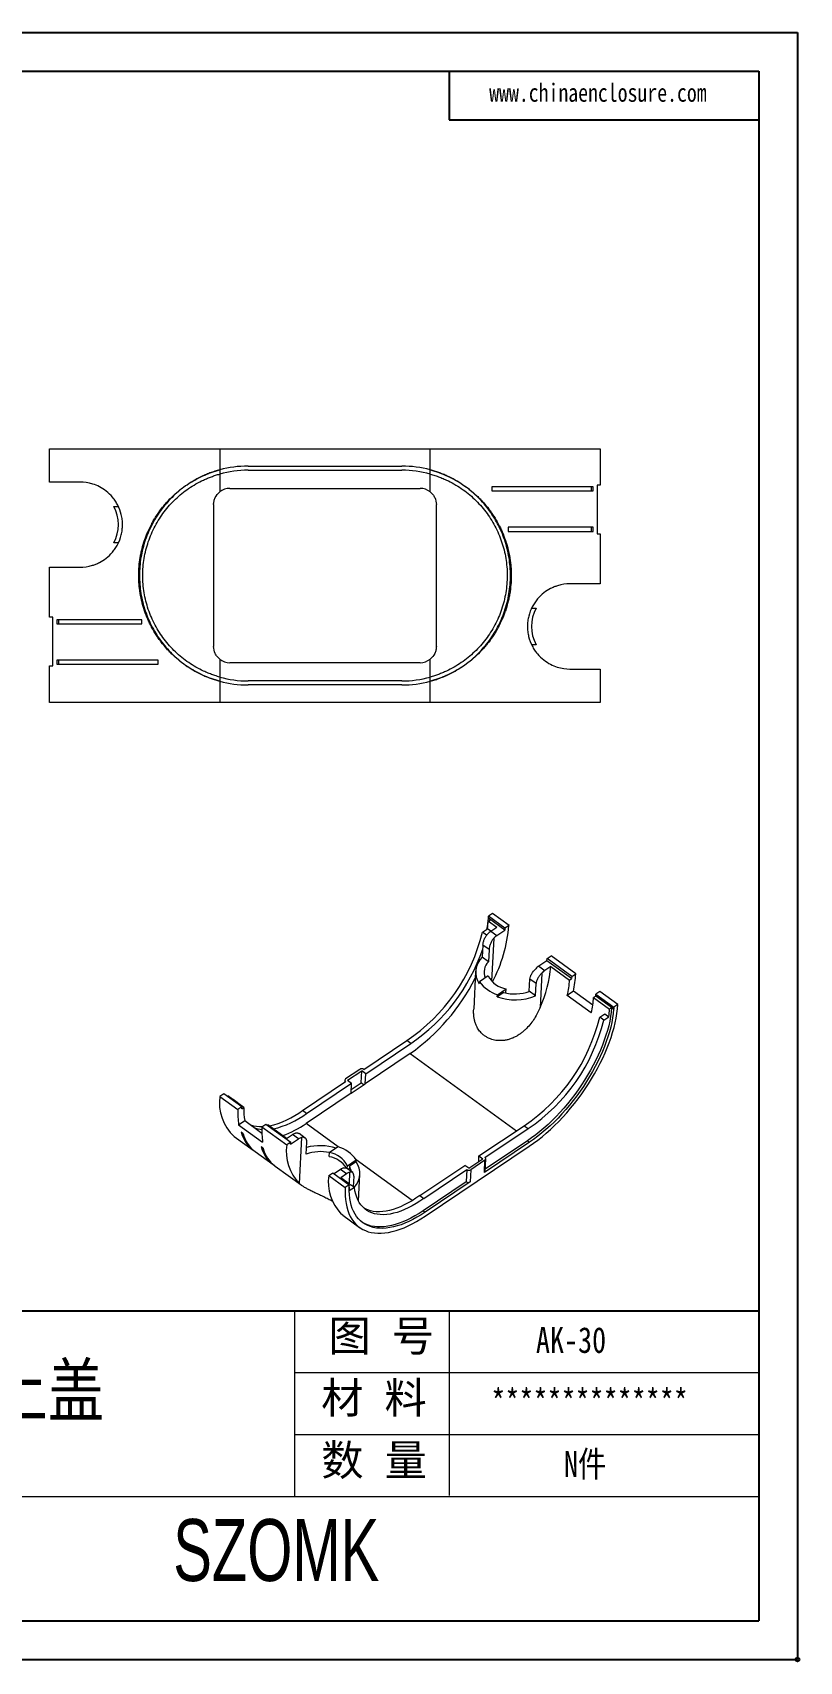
# Model space of a CAD drawing. Header units: inches. Extents: x 3064 to 3673, y 1126 to 1326.
# Drawn here: x 3578.3 to 3673, y 1125.5 to 1326.5 of the extents above; entities that cross this region are included whole.
import ezdxf

# ---------------------------------------------------------------- set-up
doc = ezdxf.new("R2010")
doc.units = ezdxf.units.IN
doc.header["$LTSCALE"] = 15
doc.layers.add('文字', color=81, linetype='Continuous')
doc.layers.add('粗实线', color=7, linetype='Continuous', lineweight=30)
doc.layers.add('细实线', color=3, linetype='Continuous', lineweight=9)
doc.styles.get("Standard").update_dxf_attribs({"font": 'txt', "bigfont": 'gbcbig.shx'})
doc.styles.add('宋体', font='', dxfattribs={"width": 0.8, "height": 3.5})
doc.styles.add('长仿宋', font='', dxfattribs={"width": 0.7, "height": 4})
doc.styles.get('宋体').set_extended_font_data('SimSun')
doc.styles.get('长仿宋').set_extended_font_data('SimSun')

msp = doc.modelspace()

# ---------------------------------------------------------------- linework, layer by layer
for p, q in [((3388.886, 1326.454), (3672.727, 1326.454)), ((3672.727, 1326.454), (3672.727, 1125.758)), ((3398.443, 1321.676), (3667.948, 1321.676)), ((3629.721, 1321.676), (3629.721, 1315.703)), ((3667.948, 1321.676), (3667.948, 1130.537)), ((3629.721, 1315.703), (3667.948, 1315.703)), ((3553.265, 1168.765), (3667.948, 1168.765)), ((3398.443, 1130.537), (3667.948, 1130.537)), ((3388.886, 1125.758), (3672.727, 1125.758))]:
    msp.add_line(p, q)
at = {"color": 7, "linetype": 'Continuous', "lineweight": 15}
for p, q in [((3580.369, 1271.006), (3580.369, 1275.126)), ((3580.369, 1275.126), (3601.369, 1275.126)), ((3601.369, 1275.126), (3627.369, 1275.126)), ((3601.369, 1275.126), (3601.369, 1272.515)), ((3627.369, 1272.515), (3627.369, 1275.126)), ((3627.369, 1275.126), (3648.369, 1275.126)), ((3648.369, 1275.126), (3648.369, 1270.626)), ((3601.369, 1272.515), (3601.369, 1271.996)), ((3601.369, 1271.996), (3601.369, 1269.787)), ((3604.869, 1272.976), (3623.869, 1272.976)), ((3604.869, 1272.476), (3623.869, 1272.476)), ((3627.369, 1271.996), (3627.369, 1272.515)), ((3627.369, 1269.787), (3627.369, 1271.996)), ((3584.119, 1271.006), (3580.369, 1271.006)), ((3602.619, 1270.226), (3626.119, 1270.226)), ((3647.485, 1270.426), (3634.985, 1270.426)), ((3634.985, 1270.426), (3634.985, 1269.926)), ((3634.985, 1269.926), (3647.485, 1269.926)), ((3647.293, 1269.926), (3647.293, 1270.426)), ((3647.485, 1269.926), (3647.485, 1270.426)), ((3648.369, 1270.626), (3647.985, 1270.626)), ((3647.985, 1270.626), (3647.985, 1264.626)), ((3588.302, 1268.006), (3588.863, 1268.006)), ((3600.619, 1268.226), (3600.619, 1250.726)), ((3628.119, 1250.726), (3628.119, 1268.226)), ((3647.485, 1265.426), (3636.985, 1265.426)), ((3636.985, 1265.426), (3636.985, 1264.926)), ((3636.985, 1264.926), (3647.485, 1264.926)), ((3647.293, 1264.926), (3647.293, 1265.426)), ((3647.485, 1264.926), (3647.485, 1265.426)), ((3647.985, 1264.626), (3648.369, 1264.626)), ((3648.369, 1264.626), (3648.369, 1258.447)), ((3588.863, 1263.506), (3588.302, 1263.506)), ((3580.369, 1254.326), (3580.369, 1260.506)), ((3580.369, 1260.506), (3584.119, 1260.506)), ((3648.369, 1258.447), (3644.619, 1258.447)), ((3580.754, 1254.326), (3580.369, 1254.326)), ((3580.754, 1248.326), (3580.754, 1254.326)), ((3591.754, 1254.026), (3581.254, 1254.026)), ((3581.254, 1254.026), (3581.254, 1253.526)), ((3581.445, 1254.026), (3581.445, 1253.526)), ((3591.754, 1253.526), (3591.754, 1254.026)), ((3639.876, 1255.447), (3640.436, 1255.447)), ((3581.254, 1253.526), (3591.754, 1253.526)), ((3640.436, 1250.947), (3639.876, 1250.947)), ((3580.369, 1243.826), (3580.369, 1248.326)), ((3580.369, 1248.326), (3580.754, 1248.326)), ((3593.754, 1249.026), (3581.254, 1249.026)), ((3581.254, 1249.026), (3581.254, 1248.526)), ((3581.254, 1248.526), (3593.754, 1248.526)), ((3581.445, 1249.026), (3581.445, 1248.526)), ((3593.754, 1248.526), (3593.754, 1249.026)), ((3601.369, 1249.165), (3601.369, 1246.956)), ((3626.119, 1248.726), (3602.619, 1248.726)), ((3627.369, 1246.956), (3627.369, 1249.165)), ((3644.619, 1247.947), (3648.369, 1247.947)), ((3648.369, 1247.947), (3648.369, 1243.826)), ((3601.369, 1246.956), (3601.369, 1246.438)), ((3601.369, 1246.438), (3601.369, 1243.826)), ((3623.869, 1246.476), (3604.869, 1246.476)), ((3623.869, 1245.976), (3604.869, 1245.976)), ((3627.369, 1246.438), (3627.369, 1246.956)), ((3627.369, 1243.826), (3627.369, 1246.438)), ((3601.369, 1243.826), (3580.369, 1243.826)), ((3627.369, 1243.826), (3601.369, 1243.826)), ((3648.369, 1243.826), (3627.369, 1243.826)), ((3635.055, 1217.791), (3634.56, 1217.459)), ((3637.092, 1216.313), (3635.055, 1217.791)), ((3633.807, 1215.485), (3634.431, 1215.903)), ((3634.847, 1215.601), (3634.431, 1215.903)), ((3634.547, 1217.208), (3634.544, 1217.206)), ((3634.544, 1217.206), (3634.791, 1217.027)), ((3634.544, 1216.861), (3634.791, 1217.027)), ((3634.544, 1216.861), (3635.592, 1216.101)), ((3634.547, 1217.208), (3634.56, 1217.459)), ((3636.584, 1215.731), (3634.547, 1217.208)), ((3636.597, 1215.982), (3634.56, 1217.459)), ((3634.852, 1215.605), (3635.592, 1216.101)), ((3634.852, 1215.605), (3635.594, 1215.067)), ((3635.594, 1215.067), (3636.584, 1215.731)), ((3636.597, 1215.982), (3636.584, 1215.731)), ((3637.092, 1216.313), (3636.597, 1215.982)), ((3633.869, 1213.897), (3633.791, 1212.393)), ((3634.301, 1215.127), (3633.807, 1215.485)), ((3634.627, 1213.347), (3633.869, 1213.897)), ((3634.301, 1215.127), (3634.282, 1215.031)), ((3634.301, 1215.127), (3634.406, 1215.196)), ((3634.549, 1211.843), (3633.791, 1212.393)), ((3634.627, 1213.347), (3634.549, 1211.843)), ((3641.774, 1211.967), (3640.784, 1211.303)), ((3641.774, 1211.967), (3641.787, 1212.217)), ((3644.829, 1209.751), (3641.774, 1211.967)), ((3641.787, 1212.217), (3642.282, 1212.549)), ((3644.842, 1210.002), (3641.787, 1212.217)), ((3645.337, 1210.334), (3642.282, 1212.549)), ((3632.97, 1210.673), (3632.729, 1205.991)), ((3634.519, 1210.098), (3633.439, 1209.375)), ((3639.59, 1208.187), (3639.668, 1209.691)), ((3640.426, 1209.141), (3639.668, 1209.691)), ((3640.784, 1211.303), (3641.526, 1210.765)), ((3641.151, 1210.443), (3640.932, 1206.208)), ((3642.265, 1211.261), (3641.526, 1210.765)), ((3642.265, 1211.261), (3644.578, 1209.583)), ((3644.578, 1209.583), (3644.829, 1209.751)), ((3644.842, 1210.002), (3644.829, 1209.751)), ((3644.842, 1210.002), (3645.337, 1210.334)), ((3633.427, 1209.124), (3633.439, 1209.375)), ((3636.453, 1208.049), (3635.651, 1207.511)), ((3635.651, 1207.511), (3635.664, 1207.761)), ((3635.664, 1207.761), (3636.743, 1208.485)), ((3636.717, 1207.984), (3636.743, 1208.485)), ((3636.717, 1207.984), (3636.717, 1207.984)), ((3640.349, 1207.637), (3639.59, 1208.187)), ((3640.349, 1207.637), (3640.426, 1209.141)), ((3645.043, 1208.201), (3644.286, 1207.693)), ((3647.251, 1205.542), (3644.286, 1207.693)), ((3647.43, 1206.469), (3645.043, 1208.201)), ((3647.795, 1207.6), (3647.544, 1207.432)), ((3647.795, 1207.6), (3647.807, 1207.851)), ((3650.019, 1205.987), (3647.795, 1207.6)), ((3648.302, 1208.183), (3647.807, 1207.851)), ((3647.807, 1207.851), (3650.032, 1206.237)), ((3650.527, 1206.569), (3648.302, 1208.183)), ((3647.544, 1207.432), (3649.521, 1205.998)), ((3649.769, 1206.164), (3649.521, 1205.998)), ((3650.016, 1205.985), (3649.769, 1206.164)), ((3650.016, 1205.985), (3650.019, 1205.987)), ((3650.032, 1206.237), (3650.019, 1205.987)), ((3650.527, 1206.569), (3650.032, 1206.237)), ((3648.29, 1204.981), (3648.914, 1205.399)), ((3648.785, 1204.622), (3648.29, 1204.981)), ((3648.785, 1204.622), (3649.409, 1205.041)), ((3648.914, 1205.399), (3649.409, 1205.041)), ((3619.148, 1198.552), (3624.469, 1202.119)), ((3619.395, 1198.027), (3624.963, 1201.761)), ((3624.963, 1201.761), (3624.469, 1202.119)), ((3624.899, 1200.508), (3619.33, 1196.774)), ((3618.653, 1198.565), (3616.921, 1197.403)), ((3617.168, 1197.224), (3618.9, 1198.386)), ((3618.823, 1196.882), (3618.9, 1198.386)), ((3619.395, 1198.027), (3618.9, 1198.386)), ((3619.33, 1196.774), (3619.395, 1198.027)), ((3601.892, 1195.555), (3601.397, 1195.223)), ((3604.117, 1193.942), (3601.892, 1195.555)), ((3611.6, 1193.491), (3616.921, 1197.058)), ((3617.598, 1195.612), (3612.029, 1191.879)), ((3612.094, 1193.132), (3617.662, 1196.866)), ((3616.819, 1197.242), (3616.805, 1196.981)), ((3617.168, 1197.224), (3617.662, 1196.866)), ((3617.598, 1195.612), (3617.662, 1196.866)), ((3617.598, 1195.612), (3619.33, 1196.774)), ((3617.622, 1196.076), (3618.823, 1196.882)), ((3619.144, 1196.649), (3618.823, 1196.882)), ((3601.397, 1195.223), (3603.622, 1193.61)), ((3602.313, 1195.25), (3602.377, 1195.293)), ((3604.354, 1193.859), (3602.377, 1195.293)), ((3603.019, 1194.842), (3603.009, 1194.835)), ((3603.514, 1194.483), (3603.019, 1194.842)), ((3603.514, 1194.483), (3603.503, 1194.476)), ((3603.516, 1194.467), (3603.514, 1194.483)), ((3604.117, 1193.942), (3603.622, 1193.61)), ((3604.104, 1193.691), (3604.117, 1193.942)), ((3604.104, 1193.691), (3604.354, 1193.859)), ((3603.709, 1191.732), (3604.466, 1192.24)), ((3603.709, 1191.732), (3606.674, 1189.581)), ((3604.466, 1192.24), (3606.576, 1190.71)), ((3606.587, 1191.459), (3607.082, 1191.791)), ((3607.082, 1191.791), (3610.137, 1189.575)), ((3607.32, 1191.708), (3607.256, 1191.665)), ((3609.633, 1190.03), (3607.32, 1191.708)), ((3612.094, 1193.132), (3611.6, 1193.491)), ((3633.384, 1187.882), (3638.952, 1191.615)), ((3638.952, 1191.615), (3639.446, 1191.257)), ((3603.161, 1190.293), (3605.484, 1188.608)), ((3604.25, 1190.629), (3604.003, 1190.808)), ((3606.587, 1191.459), (3609.642, 1189.243)), ((3609.633, 1190.03), (3610.373, 1190.526)), ((3610.137, 1189.575), (3609.642, 1189.243)), ((3610.124, 1189.324), (3611.114, 1189.988)), ((3610.124, 1189.324), (3610.137, 1189.575)), ((3611.114, 1189.988), (3610.373, 1190.526)), ((3611.918, 1190.094), (3611.169, 1190.637)), ((3611.482, 1190.164), (3611.189, 1184.484)), ((3612.05, 1188.091), (3612.127, 1189.595)), ((3639.616, 1189.573), (3634.048, 1185.84)), ((3634.125, 1187.689), (3639.446, 1191.257)), ((3639.369, 1189.753), (3634.164, 1186.262)), ((3639.369, 1189.753), (3639.616, 1189.573)), ((3605.731, 1188.428), (3607.956, 1186.815)), ((3606.721, 1188.837), (3606.474, 1189.016)), ((3614.897, 1187.793), (3614.923, 1188.294)), ((3616.002, 1189.018), (3614.923, 1188.294)), ((3626.721, 1180.443), (3639.59, 1189.072)), ((3632.146, 1186.361), (3633.878, 1187.523)), ((3633.347, 1187.167), (3633.384, 1187.882)), ((3633.384, 1187.882), (3633.878, 1187.523)), ((3634.15, 1186.001), (3634.228, 1187.505)), ((3608.203, 1186.636), (3611.417, 1184.305)), ((3614.832, 1185.479), (3615.327, 1185.811)), ((3614.832, 1185.479), (3616.869, 1184.002)), ((3615.327, 1185.811), (3617.364, 1184.334)), ((3616.304, 1186.224), (3615.501, 1185.685)), ((3617.046, 1185.686), (3616.304, 1186.224)), ((3617.046, 1185.686), (3616.307, 1185.19)), ((3617.79, 1185.836), (3617.041, 1186.379)), ((3617.128, 1186.316), (3617.147, 1186.681)), ((3617.147, 1186.681), (3618.226, 1187.404)), ((3617.223, 1186.247), (3617.398, 1186.365)), ((3617.411, 1186.616), (3617.398, 1186.365)), ((3618.213, 1187.154), (3617.411, 1186.616)), ((3618.213, 1187.154), (3618.226, 1187.404)), ((3618.501, 1182.329), (3618.67, 1185.605)), ((3626.083, 1182.986), (3631.651, 1186.72)), ((3626.577, 1182.628), (3631.898, 1186.195)), ((3632.146, 1186.361), (3631.651, 1186.72)), ((3631.898, 1186.195), (3631.821, 1184.692)), ((3632.393, 1186.182), (3632.315, 1184.678)), ((3634.125, 1187.344), (3632.393, 1186.182)), ((3634.048, 1185.84), (3634.125, 1187.344)), ((3617.355, 1184.43), (3616.307, 1185.19)), ((3617.364, 1184.334), (3616.869, 1184.002)), ((3617.355, 1184.43), (3617.29, 1184.387)), ((3617.351, 1184.083), (3617.364, 1184.334)), ((3617.351, 1184.087), (3617.354, 1184.085)), ((3617.351, 1184.083), (3617.354, 1184.085)), ((3617.353, 1184.342), (3617.355, 1184.43)), ((3617.503, 1184.337), (3617.359, 1184.241)), ((3617.997, 1183.979), (3617.373, 1183.561)), ((3617.997, 1183.979), (3617.503, 1184.337)), ((3617.926, 1185.389), (3617.859, 1184.079)), ((3631.821, 1184.692), (3626.5, 1181.124)), ((3632.315, 1184.678), (3626.747, 1180.945)), ((3626.083, 1182.986), (3626.577, 1182.628)), ((3616.582, 1180.568), (3616.379, 1180.719)), ((3616.578, 1180.562), (3618.633, 1179.071)), ((3626.5, 1181.124), (3626.747, 1180.945))]:
    msp.add_line(p, q, dxfattribs=at)
at = {"color": 8, "linetype": 'Continuous', "lineweight": 15}
for p, q in [((3635.219, 1214.745), (3634.946, 1209.457)), ((3624.899, 1200.508), (3638.021, 1190.991)), ((3615.988, 1189.008), (3612.029, 1191.879)), ((3617.413, 1185.862), (3617.34, 1184.441)), ((3625.141, 1182.369), (3618.225, 1187.385))]:
    msp.add_line(p, q, dxfattribs=at)
at = {"color": 7, "linetype": 'Continuous', "lineweight": 15, "flags": 128}
for points in [[(3649.769, 1206.164), (3649.716, 1205.631), (3649.638, 1205.082), (3649.533, 1204.519), (3649.403, 1203.944), (3649.248, 1203.357), (3649.068, 1202.761), (3648.863, 1202.157), (3648.635, 1201.547), (3648.383, 1200.932), (3648.109, 1200.314), (3647.813, 1199.695), (3647.496, 1199.075), (3647.159, 1198.458), (3646.802, 1197.844), (3646.427, 1197.236), (3646.035, 1196.634), (3645.627, 1196.04), (3645.203, 1195.457), (3644.765, 1194.884), (3644.314, 1194.325), (3643.851, 1193.781), (3643.378, 1193.252), (3642.896, 1192.74), (3642.405, 1192.248), (3641.908, 1191.775), (3641.406, 1191.323), (3640.899, 1190.894), (3640.39, 1190.489), (3639.879, 1190.108), (3639.369, 1189.753)], [(3639.59, 1189.072), (3640.117, 1189.439), (3640.645, 1189.831), (3641.17, 1190.249), (3641.694, 1190.691), (3642.213, 1191.155), (3642.727, 1191.641), (3643.234, 1192.148), (3643.733, 1192.674), (3644.223, 1193.217), (3644.703, 1193.777), (3645.171, 1194.352), (3645.625, 1194.94), (3646.066, 1195.541), (3646.492, 1196.152), (3646.901, 1196.771), (3647.293, 1197.398), (3647.666, 1198.03), (3648.02, 1198.667), (3648.354, 1199.306), (3648.667, 1199.946), (3648.958, 1200.584), (3649.226, 1201.221), (3649.471, 1201.853), (3649.691, 1202.479), (3649.888, 1203.098), (3650.059, 1203.708), (3650.205, 1204.307), (3650.325, 1204.895), (3650.419, 1205.469), (3650.486, 1206.027), (3650.527, 1206.569)], [(3650.016, 1205.985), (3649.963, 1205.451), (3649.885, 1204.903), (3649.78, 1204.34), (3649.65, 1203.764), (3649.495, 1203.178), (3649.315, 1202.582), (3649.11, 1201.978), (3648.882, 1201.368), (3648.63, 1200.753), (3648.356, 1200.135), (3648.06, 1199.515), (3647.743, 1198.896), (3647.406, 1198.279), (3647.049, 1197.665), (3646.675, 1197.056), (3646.282, 1196.455), (3645.874, 1195.861), (3645.45, 1195.277), (3645.012, 1194.705), (3644.561, 1194.146), (3644.099, 1193.601), (3643.625, 1193.072), (3643.143, 1192.561), (3642.652, 1192.068), (3642.155, 1191.596), (3641.653, 1191.144), (3641.146, 1190.715), (3640.637, 1190.309), (3640.127, 1189.929), (3639.616, 1189.573)], [(3616.869, 1184.002), (3616.855, 1183.477), (3616.868, 1182.972), (3616.907, 1182.488), (3616.973, 1182.025), (3617.065, 1181.585), (3617.183, 1181.17), (3617.328, 1180.779), (3617.498, 1180.415), (3617.693, 1180.078), (3617.912, 1179.768), (3618.156, 1179.488), (3618.422, 1179.237), (3618.712, 1179.016), (3619.023, 1178.825), (3619.356, 1178.666), (3619.709, 1178.539), (3620.081, 1178.443), (3620.472, 1178.38), (3620.88, 1178.349), (3621.305, 1178.35), (3621.745, 1178.384), (3622.199, 1178.45), (3622.666, 1178.548), (3623.145, 1178.678), (3623.634, 1178.84), (3624.133, 1179.032), (3624.64, 1179.256), (3625.153, 1179.509), (3625.672, 1179.792), (3626.195, 1180.104), (3626.721, 1180.443)], [(3626.747, 1180.945), (3626.238, 1180.616), (3625.731, 1180.315), (3625.229, 1180.042), (3624.732, 1179.798), (3624.242, 1179.584), (3623.759, 1179.4), (3623.287, 1179.247), (3622.824, 1179.125), (3622.374, 1179.035), (3621.936, 1178.976), (3621.512, 1178.949), (3621.104, 1178.953), (3620.712, 1178.99), (3620.338, 1179.059), (3619.982, 1179.159), (3619.645, 1179.29), (3619.329, 1179.453), (3619.033, 1179.646), (3618.759, 1179.869), (3618.508, 1180.122), (3618.281, 1180.403), (3618.077, 1180.713), (3617.897, 1181.049), (3617.742, 1181.412), (3617.613, 1181.801), (3617.509, 1182.213), (3617.431, 1182.649), (3617.379, 1183.107), (3617.354, 1183.586), (3617.354, 1184.085)], [(3626.577, 1182.628), (3626.093, 1182.298), (3625.61, 1181.996), (3625.131, 1181.722), (3624.656, 1181.477), (3624.188, 1181.262), (3623.727, 1181.078), (3623.276, 1180.925), (3622.835, 1180.804), (3622.406, 1180.715), (3621.99, 1180.658), (3621.588, 1180.633), (3621.202, 1180.641), (3620.833, 1180.681), (3620.482, 1180.754), (3620.15, 1180.859), (3619.838, 1180.996), (3619.547, 1181.165), (3619.278, 1181.364), (3619.032, 1181.594), (3618.809, 1181.853), (3618.61, 1182.141), (3618.436, 1182.457), (3618.287, 1182.799), (3618.164, 1183.168), (3618.067, 1183.562), (3617.997, 1183.979)], [(3626.083, 1182.986), (3625.598, 1182.657), (3625.116, 1182.354), (3624.636, 1182.08), (3624.162, 1181.836), (3623.694, 1181.621), (3623.233, 1181.437), (3622.782, 1181.284), (3622.341, 1181.162), (3621.912, 1181.073), (3621.496, 1181.016), (3621.094, 1180.992), (3620.708, 1180.999), (3620.339, 1181.04), (3619.988, 1181.113), (3619.656, 1181.218), (3619.344, 1181.355), (3619.195, 1181.435)], [(3626.5, 1181.124), (3625.991, 1180.795), (3625.484, 1180.494), (3624.982, 1180.221), (3624.485, 1179.978), (3623.995, 1179.764), (3623.512, 1179.58), (3623.039, 1179.426), (3622.577, 1179.304), (3622.126, 1179.214), (3621.689, 1179.155), (3621.265, 1179.128), (3620.857, 1179.133), (3620.465, 1179.169), (3620.091, 1179.238), (3619.735, 1179.338), (3619.398, 1179.47), (3619.081, 1179.632), (3618.922, 1179.73)]]:
    msp.add_lwpolyline(points, dxfattribs=at)
msp.add_circle((3672.727, 1125.758), 0.23)
at = {"color": 7, "linetype": 'Continuous', "lineweight": 15}
for centre, radius, start, end in [((3604.869, 1259.476), 13.5, 90, 105.02611), ((3604.869, 1259.476), 13, 90, 105.6185), ((3623.869, 1259.476), 13.5, 74.97389, 90), ((3623.869, 1259.476), 13, 74.3815, 90), ((3602.619, 1268.226), 2, 90, 128.68219), ((3626.119, 1268.226), 2, 51.31781, 90), ((3584.119, 1265.756), 4.75, 331.72629, 28.27371), ((3644.619, 1253.197), 4.75, 151.72629, 208.27371), ((3602.619, 1250.726), 2, 231.31781, 270), ((3626.119, 1250.726), 2, 270, 308.68219), ((3604.869, 1259.476), 13, 254.3815, 270), ((3604.869, 1259.476), 13.5, 254.97389, 270), ((3623.869, 1259.476), 13, 270, 285.6185), ((3623.869, 1259.476), 13.5, 270, 285.02611), ((3621.816, 1218.196), 12.766, 349.45882, 355.55339), ((3622.625, 1217.777), 11.954, 350.98333, 355.60553), ((3636.117, 1213.753), 2.242, 124.33021, 136.98758), ((3618.509, 1217.937), 18.653, 332.55673, 355.00705), ((3611.986, 1220.786), 22.456, 303.77198, 346.34519), ((3636.858, 1213.216), 2.242, 124.33021, 136.98758), ((3612.046, 1220.828), 23.03, 304.11688, 341.16246), ((3635.459, 1210.552), 2.484, 132.1875, 215.08469), ((3635.917, 1210.528), 1.897, 136.11953, 200.99427), ((3610.066, 1221.441), 25.656, 305.32027, 332.99667), ((3637.261, 1211.54), 3.098, 207.72127, 260.37428), ((3642.049, 1209.451), 2.242, 124.33021, 136.98758), ((3625.947, 1212.862), 16.396, 336.05809, 354.39619), ((3642.79, 1208.913), 2.242, 124.33021, 136.98758), ((3631.623, 1210.62), 12.997, 346.98497, 355.42426), ((3631.898, 1211.097), 13.46, 347.57538, 356.74969), ((3637.046, 1212.007), 4.465, 216.12554, 251.97), ((3637.84, 1213.551), 6.425, 250.08085, 292.98645), ((3637.811, 1212.912), 5.05, 254.40093, 290.63584), ((3634.588, 1208.469), 12.997, 346.98497, 355.42426), ((3637.602, 1206.914), 11.954, 350.98333, 355.60553), ((3626.469, 1210.282), 22.456, 303.77198, 346.34519), ((3626.963, 1209.924), 22.456, 303.77198, 346.34519), ((3618.89, 1198.173), 0.458, 55.79659, 121.11949), ((3617.019, 1197.231), 0.199, 119.70729, 240.18386), ((3606.846, 1194.392), 5.512, 171.32434, 228.04361), ((3612.573, 1193.084), 8.967, 176.63672, 188.66932), ((3612.301, 1193.594), 7.951, 178.08788, 189.80423), ((3606.49, 1195.407), 3.914, 250.55486, 272.25507), ((3605.17, 1201.992), 10.659, 282.54995, 307.10097), ((3605.664, 1201.633), 10.659, 282.54995, 307.10097), ((3604.572, 1202.732), 13.168, 290.32474, 304.49235), ((3607.923, 1191.855), 4.058, 194.94108, 235.24104), ((3608.632, 1192.233), 4.723, 199.09297, 210.71885), ((3608.199, 1191.689), 4.089, 195.02154, 232.88293), ((3606.914, 1194.747), 3.606, 250.0093, 264.61864), ((3615.539, 1190.933), 8.967, 176.63672, 188.66932), ((3611.091, 1189.495), 1.257, 106.23382, 124.88606), ((3611.833, 1188.957), 1.257, 106.23382, 124.88606), ((3610.379, 1190.051), 4.039, 194.84373, 235.33839), ((3611.102, 1190.44), 4.722, 199.09206, 210.71975), ((3610.74, 1189.944), 4.169, 195.3988, 232.50567), ((3615.278, 1188.444), 5.692, 171.9258, 224.08186), ((3613.827, 1183.374), 5.041, 77.43965, 110.64424), ((3613.784, 1182.543), 6.604, 72.69156, 104.83993), ((3614.333, 1184.636), 3.206, 33.36465, 79.86828), ((3614.405, 1185.24), 3.098, 27.72127, 80.37428), ((3614.62, 1184.772), 4.465, 36.12554, 71.97), ((3634.027, 1187.516), 0.199, 299.70729, 60.18386), ((3620.468, 1184.679), 5.692, 171.9258, 224.08186), ((3617.023, 1185.193), 1.257, 106.23382, 124.88606), ((3617.765, 1184.655), 1.257, 106.23382, 124.88606), ((3615.675, 1185.727), 1.95, 7.02113, 27.10884), ((3616.196, 1185.729), 2.47, 315.6709, 35.22198), ((3632.156, 1186.575), 0.458, 235.79659, 301.11949), ((3633.94, 1186.021), 0.211, 300.65124, 354.52357), ((3625.751, 1184.164), 8.4, 180.98997, 184.11964), ((3632.078, 1185.071), 0.458, 235.79659, 301.11949)]:
    msp.add_arc(centre, radius, start, end, dxfattribs=at)
for points, knots in [([(3601.369, 1246.438), (3600.647, 1246.632), (3599.943, 1246.885), (3599.216, 1247.217), (3599.175, 1247.236), (3599.092, 1247.275), (3599.05, 1247.294), (3598.926, 1247.354), (3598.844, 1247.395), (3598.597, 1247.52), (3598.435, 1247.607), (3597.953, 1247.877), (3597.638, 1248.07), (3597.255, 1248.328), (3597.179, 1248.38), (3597.029, 1248.486), (3596.954, 1248.539), (3596.733, 1248.702), (3596.587, 1248.814), (3596.157, 1249.157), (3595.88, 1249.398), (3595.545, 1249.713), (3595.48, 1249.776), (3595.35, 1249.903), (3595.285, 1249.968), (3595.095, 1250.162), (3594.97, 1250.295), (3594.606, 1250.698), (3594.374, 1250.977), (3594.126, 1251.301), (3594.098, 1251.338), (3594.042, 1251.412), (3594.015, 1251.449), (3593.933, 1251.56), (3593.88, 1251.634), (3593.722, 1251.859), (3593.62, 1252.011), (3593.323, 1252.471), (3593.139, 1252.784), (3592.946, 1253.145), (3592.924, 1253.187), (3592.881, 1253.269), (3592.86, 1253.31), (3592.797, 1253.433), (3592.756, 1253.516), (3592.636, 1253.764), (3592.559, 1253.93), (3592.341, 1254.434), (3592.209, 1254.774), (3592.084, 1255.14), (3592.077, 1255.163), (3592.062, 1255.207), (3592.055, 1255.229), (3592.033, 1255.296), (3592.018, 1255.34), (3591.976, 1255.473), (3591.949, 1255.562), (3591.87, 1255.829), (3591.821, 1256.008), (3591.686, 1256.546), (3591.611, 1256.907), (3591.543, 1257.316), (3591.535, 1257.363), (3591.521, 1257.455), (3591.514, 1257.501), (3591.494, 1257.64), (3591.482, 1257.732), (3591.448, 1258.009), (3591.429, 1258.194), (3591.383, 1258.75), (3591.369, 1259.121), (3591.37, 1259.865), (3591.385, 1260.235), (3591.447, 1260.974), (3591.494, 1261.343), (3591.563, 1261.757), (3591.571, 1261.801), (3591.587, 1261.892), (3591.595, 1261.937), (3591.621, 1262.072), (3591.639, 1262.162), (3591.695, 1262.431), (3591.736, 1262.61), (3591.872, 1263.145), (3591.977, 1263.499), (3592.112, 1263.894), (3592.127, 1263.936), (3592.157, 1264.022), (3592.173, 1264.065), (3592.22, 1264.194), (3592.252, 1264.279), (3592.351, 1264.534), (3592.421, 1264.703), (3592.64, 1265.207), (3592.801, 1265.538), (3592.998, 1265.905), (3593.019, 1265.944), (3593.063, 1266.023), (3593.085, 1266.062), (3593.151, 1266.181), (3593.196, 1266.259), (3593.334, 1266.493), (3593.429, 1266.647), (3593.725, 1267.104), (3593.934, 1267.402), (3594.269, 1267.838), (3594.382, 1267.979), (3594.615, 1268.259), (3594.734, 1268.396), (3595.101, 1268.802), (3595.357, 1269.062), (3596.159, 1269.816), (3596.73, 1270.272), (3597.415, 1270.732), (3597.494, 1270.784), (3597.65, 1270.884), (3597.728, 1270.933), (3597.964, 1271.078), (3598.124, 1271.172), (3598.607, 1271.442), (3598.936, 1271.608), (3599.356, 1271.8), (3599.443, 1271.838), (3599.614, 1271.912), (3599.7, 1271.948), (3599.958, 1272.053), (3600.132, 1272.119), (3600.656, 1272.307), (3601.011, 1272.418), (3601.369, 1272.515)], [0, 0, 0, 0, 0.0625, 0.0625, 0.0664062, 0.0664062, 0.0703125, 0.0703125, 0.078125, 0.078125, 0.09375, 0.09375, 0.125, 0.125, 0.1328125, 0.1328125, 0.140625, 0.140625, 0.15625, 0.15625, 0.1875, 0.1875, 0.1953125, 0.1953125, 0.203125, 0.203125, 0.21875, 0.21875, 0.25, 0.25, 0.2539062, 0.2539062, 0.2578125, 0.2578125, 0.265625, 0.265625, 0.28125, 0.28125, 0.3125, 0.3125, 0.3164062, 0.3164062, 0.3203125, 0.3203125, 0.328125, 0.328125, 0.34375, 0.34375, 0.375, 0.375, 0.3769531, 0.3769531, 0.3789062, 0.3789062, 0.3828125, 0.3828125, 0.390625, 0.390625, 0.40625, 0.40625, 0.4375, 0.4375, 0.4414062, 0.4414062, 0.4453125, 0.4453125, 0.453125, 0.453125, 0.46875, 0.46875, 0.5, 0.5, 0.53125, 0.53125, 0.5625, 0.5625, 0.5664062, 0.5664062, 0.5703125, 0.5703125, 0.578125, 0.578125, 0.59375, 0.59375, 0.625, 0.625, 0.6289062, 0.6289062, 0.6328125, 0.6328125, 0.640625, 0.640625, 0.65625, 0.65625, 0.6875, 0.6875, 0.6914062, 0.6914062, 0.6953125, 0.6953125, 0.703125, 0.703125, 0.71875, 0.71875, 0.75, 0.75, 0.765625, 0.765625, 0.78125, 0.78125, 0.8125, 0.8125, 0.875, 0.875, 0.8828125, 0.8828125, 0.890625, 0.890625, 0.90625, 0.90625, 0.9375, 0.9375, 0.9453125, 0.9453125, 0.953125, 0.953125, 0.96875, 0.96875, 1, 1, 1, 1]), ([(3601.369, 1272.515), (3601.268, 1272.486), (3601.065, 1272.43), (3600.764, 1272.336), (3600.465, 1272.236), (3600.168, 1272.128), (3599.874, 1272.014), (3599.581, 1271.892), (3599.053, 1271.656), (3598.304, 1271.273), (3597.37, 1270.694), (3596.489, 1270.042), (3595.394, 1269.084), (3594.181, 1267.729), (3593.004, 1265.891), (3592.131, 1263.875), (3591.589, 1261.722), (3591.403, 1259.492), (3591.584, 1257.257), (3592.124, 1255.098), (3592.997, 1253.074), (3594.172, 1251.234), (3595.385, 1249.877), (3596.479, 1248.918), (3597.361, 1248.265), (3598.293, 1247.685), (3599.112, 1247.266), (3599.788, 1246.971), (3600.308, 1246.77), (3600.835, 1246.59), (3601.191, 1246.488), (3601.369, 1246.438)], [0, 0, 0, 0, 0.0088575, 0.0177168, 0.0265829, 0.0354606, 0.044355, 0.0532709, 0.0622132, 0.0932587, 0.1245393, 0.1556489, 0.1869137, 0.2494836, 0.3118607, 0.3745246, 0.4369517, 0.4995214, 0.5622199, 0.6249884, 0.6875959, 0.7503448, 0.8126159, 0.8439827, 0.875194, 0.9064033, 0.9373786, 0.9531134, 0.9687773, 0.9843972, 1, 1, 1, 1]), ([(3601.369, 1246.956), (3601.272, 1246.984), (3601.077, 1247.04), (3600.788, 1247.132), (3600.501, 1247.231), (3600.216, 1247.336), (3599.933, 1247.449), (3599.652, 1247.568), (3599.146, 1247.796), (3598.428, 1248.167), (3597.533, 1248.727), (3596.687, 1249.356), (3595.637, 1250.278), (3594.471, 1251.581), (3593.341, 1253.346), (3592.503, 1255.284), (3591.985, 1257.348), (3591.811, 1259.481), (3591.987, 1261.611), (3592.504, 1263.67), (3593.34, 1265.603), (3594.468, 1267.368), (3595.632, 1268.671), (3596.684, 1269.594), (3597.529, 1270.223), (3598.425, 1270.784), (3599.212, 1271.19), (3599.86, 1271.477), (3600.356, 1271.671), (3600.859, 1271.847), (3601.199, 1271.946), (3601.369, 1271.996)], [0, 0, 0, 0, 0.0089056, 0.0178112, 0.0267214, 0.0356412, 0.0445753, 0.0535284, 0.0625055, 0.0936107, 0.1249094, 0.1561612, 0.1875302, 0.2499251, 0.3125919, 0.3751452, 0.4376675, 0.5002295, 0.5625235, 0.6248748, 0.6873759, 0.7497653, 0.8123744, 0.8437054, 0.8749227, 0.9062935, 0.9374727, 0.9531716, 0.9688087, 0.9844095, 1, 1, 1, 1]), ([(3627.369, 1272.515), (3628.091, 1272.321), (3628.795, 1272.068), (3629.522, 1271.736), (3629.563, 1271.717), (3629.646, 1271.678), (3629.688, 1271.658), (3629.812, 1271.598), (3629.895, 1271.557), (3630.141, 1271.432), (3630.303, 1271.346), (3630.785, 1271.076), (3631.1, 1270.883), (3631.484, 1270.624), (3631.559, 1270.572), (3631.709, 1270.467), (3631.784, 1270.413), (3632.006, 1270.25), (3632.151, 1270.139), (3632.581, 1269.795), (3632.859, 1269.555), (3633.193, 1269.239), (3633.259, 1269.177), (3633.389, 1269.049), (3633.453, 1268.985), (3633.644, 1268.79), (3633.768, 1268.658), (3634.132, 1268.254), (3634.364, 1267.975), (3634.612, 1267.652), (3634.641, 1267.614), (3634.696, 1267.541), (3634.723, 1267.504), (3634.805, 1267.393), (3634.858, 1267.318), (3635.016, 1267.093), (3635.119, 1266.942), (3635.415, 1266.482), (3635.6, 1266.168), (3635.793, 1265.807), (3635.815, 1265.765), (3635.857, 1265.684), (3635.879, 1265.643), (3635.941, 1265.519), (3635.982, 1265.437), (3636.102, 1265.189), (3636.179, 1265.022), (3636.397, 1264.519), (3636.529, 1264.178), (3636.654, 1263.812), (3636.662, 1263.789), (3636.676, 1263.745), (3636.684, 1263.723), (3636.706, 1263.657), (3636.72, 1263.612), (3636.762, 1263.479), (3636.79, 1263.39), (3636.869, 1263.123), (3636.917, 1262.945), (3637.052, 1262.407), (3637.128, 1262.045), (3637.195, 1261.636), (3637.203, 1261.59), (3637.217, 1261.497), (3637.224, 1261.451), (3637.244, 1261.313), (3637.256, 1261.22), (3637.291, 1260.943), (3637.309, 1260.758), (3637.355, 1260.202), (3637.37, 1259.831), (3637.369, 1259.087), (3637.353, 1258.717), (3637.291, 1257.978), (3637.245, 1257.609), (3637.175, 1257.195), (3637.167, 1257.151), (3637.151, 1257.061), (3637.143, 1257.016), (3637.118, 1256.881), (3637.1, 1256.791), (3637.043, 1256.522), (3637.002, 1256.343), (3636.866, 1255.808), (3636.761, 1255.454), (3636.626, 1255.058), (3636.611, 1255.016), (3636.581, 1254.93), (3636.565, 1254.887), (3636.518, 1254.759), (3636.486, 1254.673), (3636.387, 1254.418), (3636.318, 1254.249), (3636.098, 1253.746), (3635.938, 1253.415), (3635.74, 1253.048), (3635.719, 1253.009), (3635.676, 1252.93), (3635.654, 1252.89), (3635.587, 1252.772), (3635.542, 1252.693), (3635.404, 1252.46), (3635.309, 1252.306), (3635.014, 1251.849), (3634.804, 1251.551), (3634.47, 1251.115), (3634.356, 1250.973), (3634.123, 1250.693), (3634.004, 1250.556), (3633.637, 1250.151), (3633.382, 1249.89), (3632.58, 1249.136), (3632.008, 1248.68), (3631.323, 1248.22), (3631.245, 1248.169), (3631.089, 1248.068), (3631.01, 1248.019), (3630.774, 1247.874), (3630.615, 1247.781), (3630.131, 1247.511), (3629.802, 1247.344), (3629.382, 1247.153), (3629.296, 1247.114), (3629.124, 1247.041), (3629.039, 1247.005), (3628.78, 1246.9), (3628.606, 1246.833), (3628.082, 1246.645), (3627.728, 1246.534), (3627.369, 1246.438)], [0, 0, 0, 0, 0.0625, 0.0625, 0.0664062, 0.0664062, 0.0703125, 0.0703125, 0.078125, 0.078125, 0.09375, 0.09375, 0.125, 0.125, 0.1328125, 0.1328125, 0.140625, 0.140625, 0.15625, 0.15625, 0.1875, 0.1875, 0.1953125, 0.1953125, 0.203125, 0.203125, 0.21875, 0.21875, 0.25, 0.25, 0.2539062, 0.2539062, 0.2578125, 0.2578125, 0.265625, 0.265625, 0.28125, 0.28125, 0.3125, 0.3125, 0.3164062, 0.3164062, 0.3203125, 0.3203125, 0.328125, 0.328125, 0.34375, 0.34375, 0.375, 0.375, 0.3769531, 0.3769531, 0.3789062, 0.3789062, 0.3828125, 0.3828125, 0.390625, 0.390625, 0.40625, 0.40625, 0.4375, 0.4375, 0.4414062, 0.4414062, 0.4453125, 0.4453125, 0.453125, 0.453125, 0.46875, 0.46875, 0.5, 0.5, 0.53125, 0.53125, 0.5625, 0.5625, 0.5664062, 0.5664062, 0.5703125, 0.5703125, 0.578125, 0.578125, 0.59375, 0.59375, 0.625, 0.625, 0.6289062, 0.6289062, 0.6328125, 0.6328125, 0.640625, 0.640625, 0.65625, 0.65625, 0.6875, 0.6875, 0.6914062, 0.6914062, 0.6953125, 0.6953125, 0.703125, 0.703125, 0.71875, 0.71875, 0.75, 0.75, 0.765625, 0.765625, 0.78125, 0.78125, 0.8125, 0.8125, 0.875, 0.875, 0.8828125, 0.8828125, 0.890625, 0.890625, 0.90625, 0.90625, 0.9375, 0.9375, 0.9453125, 0.9453125, 0.953125, 0.953125, 0.96875, 0.96875, 1, 1, 1, 1]), ([(3627.369, 1246.438), (3627.47, 1246.466), (3627.673, 1246.522), (3627.974, 1246.616), (3628.273, 1246.716), (3628.57, 1246.824), (3628.865, 1246.939), (3629.157, 1247.061), (3629.685, 1247.296), (3630.435, 1247.679), (3631.368, 1248.258), (3632.249, 1248.91), (3633.345, 1249.868), (3634.558, 1251.223), (3635.734, 1253.062), (3636.607, 1255.077), (3637.149, 1257.23), (3637.335, 1259.46), (3637.154, 1261.695), (3636.614, 1263.855), (3635.741, 1265.878), (3634.566, 1267.718), (3633.353, 1269.075), (3632.259, 1270.034), (3631.378, 1270.688), (3630.445, 1271.267), (3629.626, 1271.687), (3628.95, 1271.982), (3628.43, 1272.183), (3627.904, 1272.363), (3627.547, 1272.464), (3627.369, 1272.515)], [0, 0, 0, 0, 0.0088575, 0.0177168, 0.0265829, 0.0354606, 0.044355, 0.0532709, 0.0622132, 0.0932587, 0.1245393, 0.1556489, 0.1869137, 0.2494836, 0.3118607, 0.3745246, 0.4369517, 0.4995214, 0.5622199, 0.6249884, 0.6875959, 0.7503448, 0.8126159, 0.8439827, 0.875194, 0.9064033, 0.9373786, 0.9531134, 0.9687773, 0.9843972, 1, 1, 1, 1]), ([(3627.369, 1271.996), (3627.466, 1271.968), (3627.661, 1271.912), (3627.95, 1271.82), (3628.238, 1271.722), (3628.523, 1271.616), (3628.805, 1271.504), (3629.086, 1271.385), (3629.592, 1271.156), (3630.31, 1270.785), (3631.205, 1270.226), (3632.051, 1269.597), (3633.101, 1268.675), (3634.267, 1267.372), (3635.397, 1265.606), (3636.235, 1263.669), (3636.753, 1261.604), (3636.928, 1259.471), (3636.751, 1257.341), (3636.234, 1255.282), (3635.399, 1253.35), (3634.27, 1251.585), (3633.106, 1250.282), (3632.055, 1249.358), (3631.209, 1248.729), (3630.313, 1248.169), (3629.526, 1247.762), (3628.878, 1247.476), (3628.382, 1247.281), (3627.88, 1247.105), (3627.539, 1247.006), (3627.369, 1246.956)], [0, 0, 0, 0, 0.0089056, 0.0178112, 0.0267214, 0.0356412, 0.0445753, 0.0535284, 0.0625055, 0.0936107, 0.1249094, 0.1561612, 0.1875302, 0.2499251, 0.3125919, 0.3751452, 0.4376675, 0.5002295, 0.5625235, 0.6248748, 0.6873759, 0.7497653, 0.8123744, 0.8437054, 0.8749227, 0.9062935, 0.9374727, 0.9531716, 0.9688087, 0.9844095, 1, 1, 1, 1]), ([(3584.119, 1260.506), (3584.604, 1260.506), (3585.124, 1260.571), (3585.807, 1260.782), (3585.946, 1260.831), (3586.225, 1260.944), (3586.368, 1261.009), (3586.792, 1261.226), (3587.072, 1261.401), (3587.618, 1261.827), (3587.886, 1262.079), (3588.249, 1262.509), (3588.364, 1262.661), (3588.582, 1262.983), (3588.685, 1263.156), (3588.963, 1263.692), (3589.11, 1264.073), (3589.263, 1264.683), (3589.302, 1264.893), (3589.355, 1265.313), (3589.368, 1265.524), (3589.37, 1265.948), (3589.358, 1266.162), (3589.308, 1266.586), (3589.27, 1266.793), (3589.122, 1267.402), (3588.973, 1267.796), (3588.698, 1268.332), (3588.597, 1268.503), (3588.38, 1268.829), (3588.263, 1268.984), (3587.899, 1269.419), (3587.637, 1269.669), (3587.086, 1270.101), (3586.806, 1270.277), (3586.244, 1270.567), (3585.962, 1270.68), (3585.129, 1270.94), (3584.606, 1271.006), (3584.119, 1271.006)], [0, 0, 0, 0, 0.125, 0.125, 0.15625, 0.15625, 0.1875, 0.1875, 0.25, 0.25, 0.3125, 0.3125, 0.34375, 0.34375, 0.375, 0.375, 0.4375, 0.4375, 0.46875, 0.46875, 0.5, 0.5, 0.53125, 0.53125, 0.5625, 0.5625, 0.625, 0.625, 0.65625, 0.65625, 0.6875, 0.6875, 0.75, 0.75, 0.8125, 0.8125, 0.875, 0.875, 1, 1, 1, 1]), ([(3600.619, 1268.226), (3600.619, 1268.377), (3600.636, 1268.524), (3600.702, 1268.814), (3600.752, 1268.958), (3600.945, 1269.36), (3601.134, 1269.599), (3601.369, 1269.787)], [0, 0, 0, 0, 0.25, 0.25, 0.5, 0.5, 1, 1, 1, 1]), ([(3627.369, 1269.787), (3627.487, 1269.693), (3627.591, 1269.588), (3627.776, 1269.355), (3627.857, 1269.227), (3628.05, 1268.825), (3628.119, 1268.527), (3628.119, 1268.226)], [0, 0, 0, 0, 0.25, 0.25, 0.5, 0.5, 1, 1, 1, 1]), ([(3644.619, 1258.447), (3644.134, 1258.447), (3643.615, 1258.381), (3642.931, 1258.17), (3642.793, 1258.121), (3642.513, 1258.008), (3642.371, 1257.943), (3641.946, 1257.726), (3641.666, 1257.551), (3641.12, 1257.126), (3640.853, 1256.873), (3640.489, 1256.444), (3640.374, 1256.292), (3640.157, 1255.969), (3640.054, 1255.797), (3639.775, 1255.261), (3639.629, 1254.88), (3639.476, 1254.27), (3639.436, 1254.059), (3639.384, 1253.639), (3639.37, 1253.428), (3639.368, 1253.005), (3639.38, 1252.791), (3639.431, 1252.367), (3639.468, 1252.159), (3639.617, 1251.55), (3639.765, 1251.156), (3640.04, 1250.62), (3640.141, 1250.449), (3640.358, 1250.124), (3640.475, 1249.968), (3640.839, 1249.534), (3641.101, 1249.284), (3641.653, 1248.851), (3641.933, 1248.675), (3642.494, 1248.386), (3642.776, 1248.272), (3643.609, 1248.012), (3644.133, 1247.947), (3644.619, 1247.947)], [0, 0, 0, 0, 0.125, 0.125, 0.15625, 0.15625, 0.1875, 0.1875, 0.25, 0.25, 0.3125, 0.3125, 0.34375, 0.34375, 0.375, 0.375, 0.4375, 0.4375, 0.46875, 0.46875, 0.5, 0.5, 0.53125, 0.53125, 0.5625, 0.5625, 0.625, 0.625, 0.65625, 0.65625, 0.6875, 0.6875, 0.75, 0.75, 0.8125, 0.8125, 0.875, 0.875, 1, 1, 1, 1]), ([(3601.369, 1249.165), (3601.252, 1249.259), (3601.147, 1249.364), (3600.962, 1249.597), (3600.881, 1249.726), (3600.688, 1250.127), (3600.619, 1250.425), (3600.619, 1250.726)], [0, 0, 0, 0, 0.25, 0.25, 0.5, 0.5, 1, 1, 1, 1]), ([(3628.119, 1250.726), (3628.119, 1250.576), (3628.102, 1250.428), (3628.037, 1250.138), (3627.987, 1249.995), (3627.794, 1249.593), (3627.604, 1249.353), (3627.369, 1249.165)], [0, 0, 0, 0, 0.25, 0.25, 0.5, 0.5, 1, 1, 1, 1]), ([(3633.869, 1213.897), (3633.874, 1213.997), (3633.89, 1214.106), (3633.947, 1214.342), (3633.987, 1214.465), (3634.09, 1214.713), (3634.153, 1214.838), (3634.299, 1215.072), (3634.384, 1215.184), (3634.477, 1215.283)], [0, 0, 0, 0, 0.25, 0.25, 0.5, 0.5, 0.75, 0.75, 1, 1, 1, 1]), ([(3635.219, 1214.745), (3635.125, 1214.646), (3635.044, 1214.536), (3634.899, 1214.298), (3634.839, 1214.173), (3634.741, 1213.922), (3634.703, 1213.796), (3634.648, 1213.56), (3634.632, 1213.447), (3634.627, 1213.347)], [0, 0, 0, 0, 0.25, 0.25, 0.5, 0.5, 0.75, 0.75, 1, 1, 1, 1]), ([(3639.668, 1209.691), (3639.673, 1209.791), (3639.696, 1209.895), (3639.776, 1210.115), (3639.833, 1210.226), (3640.037, 1210.561), (3640.222, 1210.783), (3640.409, 1210.981)], [0, 0, 0, 0, 0.25, 0.25, 0.5, 0.5, 1, 1, 1, 1]), ([(3641.151, 1210.443), (3641.057, 1210.344), (3640.967, 1210.24), (3640.796, 1210.021), (3640.719, 1209.909), (3640.586, 1209.682), (3640.531, 1209.568), (3640.455, 1209.349), (3640.431, 1209.241), (3640.426, 1209.141)], [0, 0, 0, 0, 0.25, 0.25, 0.5, 0.5, 0.75, 0.75, 1, 1, 1, 1]), ([(3640.932, 1206.208), (3640.83, 1205.978), (3640.624, 1205.518), (3640.241, 1204.845), (3639.793, 1204.196), (3639.349, 1203.685), (3638.944, 1203.301), (3638.607, 1203.026), (3638.245, 1202.777), (3637.865, 1202.561), (3637.468, 1202.382), (3637.058, 1202.243), (3636.632, 1202.147), (3636.222, 1202.101), (3635.837, 1202.1), (3635.479, 1202.134), (3635.127, 1202.205), (3634.753, 1202.324), (3634.391, 1202.492), (3634.048, 1202.711), (3633.704, 1202.999), (3633.362, 1203.392), (3633.089, 1203.863), (3632.915, 1204.313), (3632.81, 1204.714), (3632.743, 1205.14), (3632.714, 1205.567), (3632.726, 1205.865), (3632.731, 1205.991)], [0, 0, 0, 0, 0.059559, 0.11947, 0.1807406, 0.2426571, 0.275926, 0.3095459, 0.3433604, 0.3775967, 0.4108797, 0.4447715, 0.4789953, 0.5139316, 0.5426905, 0.5714477, 0.601014, 0.6305792, 0.6684563, 0.7005937, 0.733126, 0.781876, 0.8320114, 0.8690626, 0.9004178, 0.9320809, 0.9714123, 1, 1, 1, 1]), ([(3610.74, 1190.702), (3610.789, 1190.711), (3610.889, 1190.731), (3611.024, 1190.711), (3611.119, 1190.678), (3611.159, 1190.642), (3611.167, 1190.634)], [0, 0, 0, 0, 0.3040917, 0.6171883, 0.9212205, 1, 1, 1, 1]), ([(3612.127, 1189.595), (3612.132, 1189.695), (3612.119, 1189.786), (3612.058, 1189.947), (3612.012, 1190.015), (3611.832, 1190.172), (3611.661, 1190.212), (3611.482, 1190.164)], [0, 0, 0, 0, 0.25, 0.25, 0.5, 0.5, 1, 1, 1, 1]), ([(3616.672, 1186.4), (3616.719, 1186.41), (3616.815, 1186.432), (3616.928, 1186.427), (3617.003, 1186.409), (3617.032, 1186.382), (3617.038, 1186.376)], [0, 0, 0, 0, 0.3020262, 0.613116, 0.9150463, 1, 1, 1, 1]), ([(3617.926, 1185.389), (3617.932, 1185.489), (3617.925, 1185.575), (3617.887, 1185.719), (3617.857, 1185.776), (3617.771, 1185.856), (3617.716, 1185.88), (3617.582, 1185.895), (3617.503, 1185.886), (3617.413, 1185.862)], [0, 0, 0, 0, 0.25, 0.25, 0.5, 0.5, 0.75, 0.75, 1, 1, 1, 1]), ([(3611.189, 1184.484), (3611.27, 1184.418), (3611.431, 1184.288), (3611.73, 1184.092), (3612.077, 1183.892), (3612.494, 1183.677), (3612.988, 1183.44), (3613.529, 1183.191), (3614.086, 1182.932), (3614.626, 1182.668), (3615.037, 1182.459), (3615.246, 1182.337), (3615.285, 1182.314)], [0, 0, 0, 0, 0.1043499, 0.2093104, 0.3166547, 0.4251082, 0.5451396, 0.6679235, 0.7698796, 0.8746072, 0.9766886, 1, 1, 1, 1])]:
    msp.add_open_spline(points, degree=3, knots=knots, dxfattribs=at)
at = {"layer": '细实线', "color": 7}
for p, q in [((3610.607, 1168.765), (3610.607, 1145.828)), ((3629.721, 1168.765), (3629.721, 1145.989)), ((3667.948, 1161.119), (3610.607, 1161.119)), ((3667.948, 1153.474), (3610.607, 1153.474)), ((3667.948, 1145.828), (3495.923, 1145.828))]:
    msp.add_line(p, q, dxfattribs=at)

# ---------------------------------------------------------------- texts
at = {"layer": '文字', "color": 0, "attachment_point": 1, "style": '宋体'}
for s, insert, char_height, width in [('www.chinaenclosure.com', (3634.646, 1320.163), 2.2427, 39.40203), ('{\\H1.111x;AK-30}', (3640.418, 1166.768), 2.86708, 33.14671), ('上盖', (3573.183, 1162.164), 6.3713, 81.45474), ('{\\H1.111x;**************}', (3634.903, 1159.122), 2.86708, 33.14671), ('{\\H1.111x;N件}', (3643.886, 1151.476), 2.86708, 33.14671)]:
    msp.add_mtext(s, dxfattribs=dict(at, insert=insert, char_height=char_height, width=width))
at = {"layer": '粗实线', "insert": (3595.63, 1143.09), "char_height": 7.64556, "width": 85.73735, "attachment_point": 1, "style": '长仿宋'}
msp.add_mtext('{\\fSTXinwei|b0|i0|c134|p2;SZOMK}', dxfattribs=at)
at = {"layer": '细实线', "color": 7, "char_height": 3.82278, "attachment_point": 1}
for s, insert, width in [('{\\fSimSun|b0|i0|c134|p54;图 号}', (3614.81, 1167.604), 19.11389), ('{\\fSimSun|b0|i0|c134|p54;材 料   }', (3613.904, 1159.958), 19.11389), ('{\\fSimSun|b0|i0|c134|p54;数 量}', (3613.923, 1152.275), 17.27179)]:
    msp.add_mtext(s, dxfattribs=dict(at, insert=insert, width=width))

doc.saveas('drawing.dxf')
